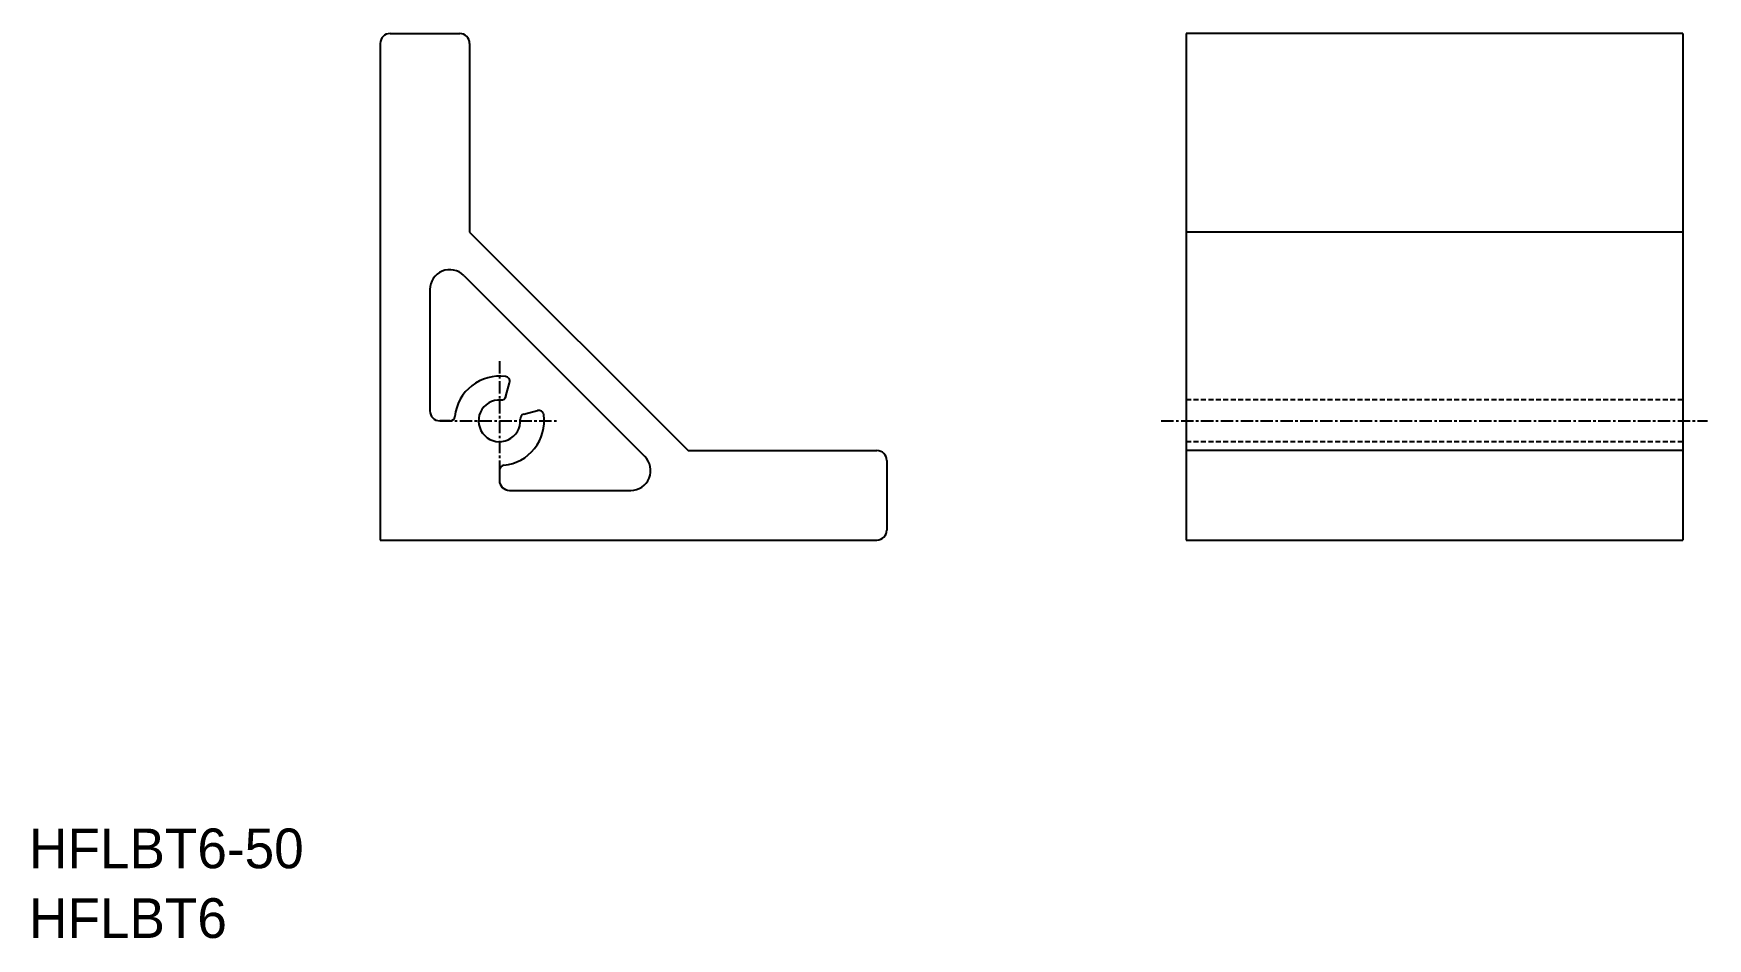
# Model space of a CAD drawing. Extents: x 0 to 169, y 0 to 91.
import ezdxf

# ---------------------------------------------------------------- set-up
doc = ezdxf.new("R2010")
doc.units = 0
doc.linetypes.add('CENTER', pattern=[2, 1.25, -0.25, 0.25, -0.25])
doc.linetypes.add('DASHED', pattern=[0.75, 0.5, -0.25])
doc.layers.get('0').update_dxf_attribs({"linetype": 'CONTINUOUS'})
doc.layers.add('CENTER', color=1, linetype='CENTER')

msp = doc.modelspace()

# ---------------------------------------------------------------- linework, layer by layer
at = {"color": 7, "linetype": 'CONTINUOUS'}
for p, q in [((36.35, 91.07), (43.35, 91.07)), ((116.48, 91.07), (116.48, 40.07)), ((166.48, 91.07), (116.48, 91.07)), ((166.48, 91.07), (166.48, 40.07)), ((35.35, 90.07), (35.35, 40.07)), ((44.35, 90.07), (44.35, 71.07)), ((35.35, 77.97), (35.35, 77.97)), ((44.35, 71.07), (66.35, 49.07)), ((166.48, 71.07), (116.48, 71.07)), ((43.76, 66.71), (61.99, 48.49)), ((35.35, 65.67), (35.35, 65.67)), ((40.35, 65.29), (40.35, 53.07)), ((48.01, 54.54), (48.38, 55.91)), ((49.81, 52.73), (51.18, 53.1)), ((42.38, 52.07), (41.35, 52.07)), ((66.35, 49.07), (85.35, 49.07)), ((166.48, 49.07), (116.48, 49.07)), ((86.35, 48.07), (86.35, 41.07)), ((47.35, 47.1), (47.35, 46.07)), ((48.35, 45.07), (60.57, 45.07)), ((35.35, 40.07), (85.35, 40.07)), ((116.48, 40.07), (166.48, 40.07))]:
    msp.add_line(p, q, dxfattribs=at)
at = {"color": 3, "linetype": 'DASHED'}
for p, q in [((166.48, 54.17), (116.48, 54.17)), ((166.48, 49.97), (116.48, 49.97))]:
    msp.add_line(p, q, dxfattribs=at)
at = {"color": 7, "linetype": 'CONTINUOUS'}
for centre, radius, start, end in [((36.35, 90.07), 1, 90, 180), ((43.35, 90.07), 1, 0, 90), ((42.35, 65.29), 2, 45, 180), ((47.35, 52.07), 4.5, 82.1805, 174.2608), ((47.89, 56.04), 0.5, 345, 82.1805), ((47.35, 52.07), 2.1, 86.0869, 3.9125), ((47.53, 54.67), 0.5, 266.0869, 345), ((41.35, 53.07), 1, 180, 270), ((42.38, 52.57), 0.5, 270, 354.2608), ((47.35, 52.07), 4.5, 275.7392, 7.8193), ((49.94, 52.25), 0.5, 105, 183.9125), ((51.31, 52.62), 0.5, 7.8193, 105), ((85.35, 48.07), 1, 0, 90), ((47.85, 47.1), 0.5, 95.7392, 180), ((60.57, 47.07), 2, 270, 45), ((48.35, 46.07), 1, 180, 270), ((85.35, 41.07), 1, 270, 0)]:
    msp.add_arc(centre, radius, start, end, dxfattribs=at)
at = {"layer": 'CENTER', "color": 1, "linetype": 'CENTER'}
for p, q in [((47.35, 58.07), (47.35, 46.07)), ((41.35, 52.07), (53.35, 52.07)), ((113.98, 52.07), (168.98, 52.07))]:
    msp.add_line(p, q, dxfattribs=at)

# ---------------------------------------------------------------- texts
at = {"color": 7, "linetype": 'CONTINUOUS'}
for s, p in [('HFLBT6-50', (0, 7.02)), ('HFLBT6', (0, 0))]:
    msp.add_text(s, height=4, dxfattribs=at).set_placement(p)

doc.saveas('drawing.dxf')
